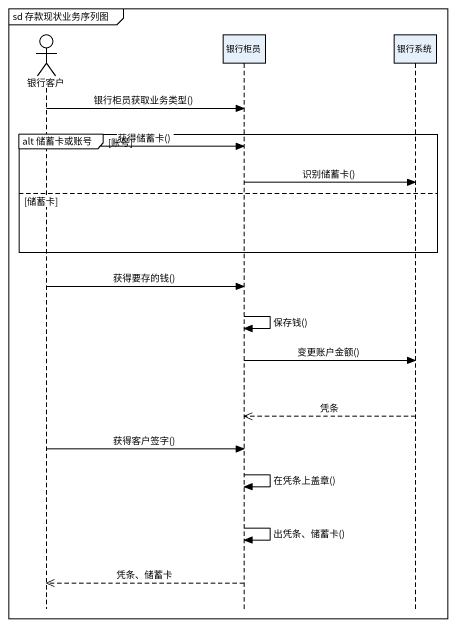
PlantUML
@startuml
mainframe sd 存款现状业务序列图
hide footbox
actor 银行客户
participant 银行柜员
participant 银行系统

银行客户 -> 银行柜员 : 银行柜员获取业务类型()
group alt 储蓄卡或账号 [账号]
  银行客户 -> 银行柜员 : 获得储蓄卡()
  银行柜员 -> 银行系统 : 识别储蓄卡()
else 储蓄卡
end
银行客户 -> 银行柜员 : 获得要存的钱()
银行柜员 -> 银行柜员 : 保存钱()
银行柜员 -> 银行系统 : 变更账户金额()
银行系统 -->> 银行柜员 : 凭条
银行客户 -> 银行柜员 : 获得客户签字()
银行柜员 -> 银行柜员 : 在凭条上盖章()
银行柜员 -> 银行柜员 : 出凭条、储蓄卡()
银行柜员 -->> 银行客户 : 凭条、储蓄卡
@enduml
